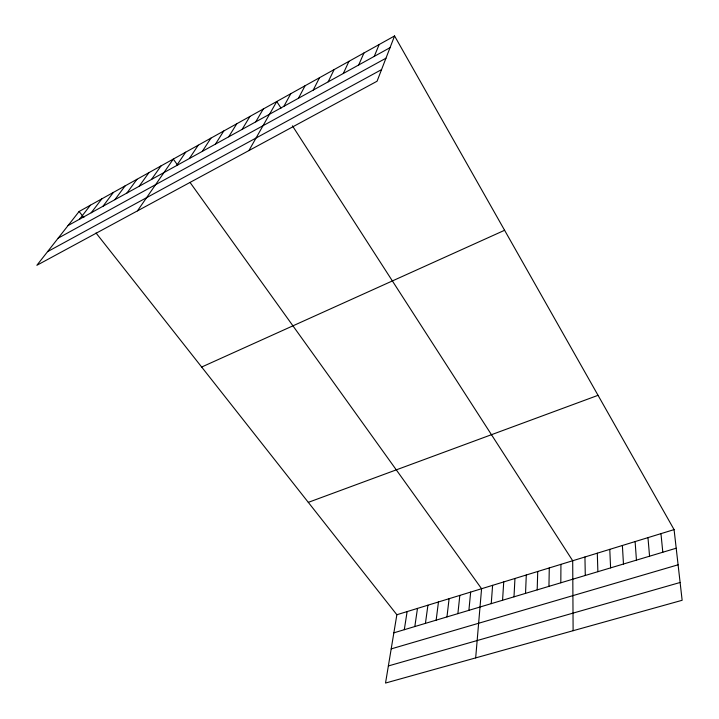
<?xml version="1.0" encoding="UTF-8"?>
<svg xmlns="http://www.w3.org/2000/svg" width="719" height="719" viewBox="0 0 719 719"><rect width="100%" height="100%" fill="white"/><g stroke="black" fill="none" stroke-linecap="round" stroke-linejoin="round"><path stroke-width="1.08" d="M560.82 582.794L560.937 564.361M548.948 586.353L549.28 567.938M537.183 589.877L537.731 571.479M525.535 593.373L526.29 574.993M513.995 596.833L514.957 578.471M502.563 600.257L503.731 581.923M491.239 603.645L492.605 585.338M475.672 657.894L481.577 588.726L190.068 182.473M468.896 610.341L470.657 592.079M457.886 613.649L459.827 595.404M446.966 616.911L449.096 598.702M436.154 620.155L438.464 601.965M425.432 623.364L427.922 605.2M414.818 626.555L417.478 608.409M404.294 629.7L407.125 611.59M96.022 232.974L396.861 614.736L385.528 683.05L682.142 600.284L674.08 529.615L394.569 35.95L79.099 211.494L36.858 265.302L377.062 81.229L394.569 35.95M374.257 56.379L379.156 44.524M358.691 64.98L363.949 52.99M343.331 73.464L348.94 61.34M328.17 81.84L334.128 69.581M313.214 90.1L319.506 77.724M298.466 98.26L305.072 85.75M283.897 106.304L290.818 93.686M248.918 150.568L276.752 101.514L280.994 108.102M255.748 121.853L263.262 109.018M242.141 129.375L249.942 116.433M228.714 136.799L236.776 123.758M215.439 144.124L223.771 130.993M202.336 151.367L210.928 138.138M189.385 158.522L198.228 145.202M176.595 165.586L185.682 152.185M137.464 210.865L173.288 159.088L177.665 165.181M151.466 179.471L161.029 165.9M139.127 186.293L148.923 172.641M126.93 193.025L136.952 179.31M114.887 199.684L125.115 185.888M102.97 206.263L113.413 192.404M91.205 212.77L101.846 198.839M79.566 219.196L90.405 205.203M68.062 225.55L390.04 47.661M58.176 238.142L385.959 58.221M47.58 251.641L381.546 69.617M201.662 367.041L504.594 230.278M308.307 502.365L598.046 395.324M396.861 614.736L674.08 529.615M393.859 632.828L676.202 548.22M391.199 648.889L678.089 564.801M388.368 665.947L680.111 582.489M79.099 211.494L83.862 217.542M292.426 125.843L572.701 560.748L573.115 630.707M660.959 533.642L662.81 552.237M647.972 537.632L649.563 556.209M635.111 541.578L636.441 560.137M622.384 545.487L623.463 564.029M609.775 549.361L610.602 567.875M597.3 553.19L597.884 571.695M584.942 556.991L585.284 575.47"/></g></svg>
